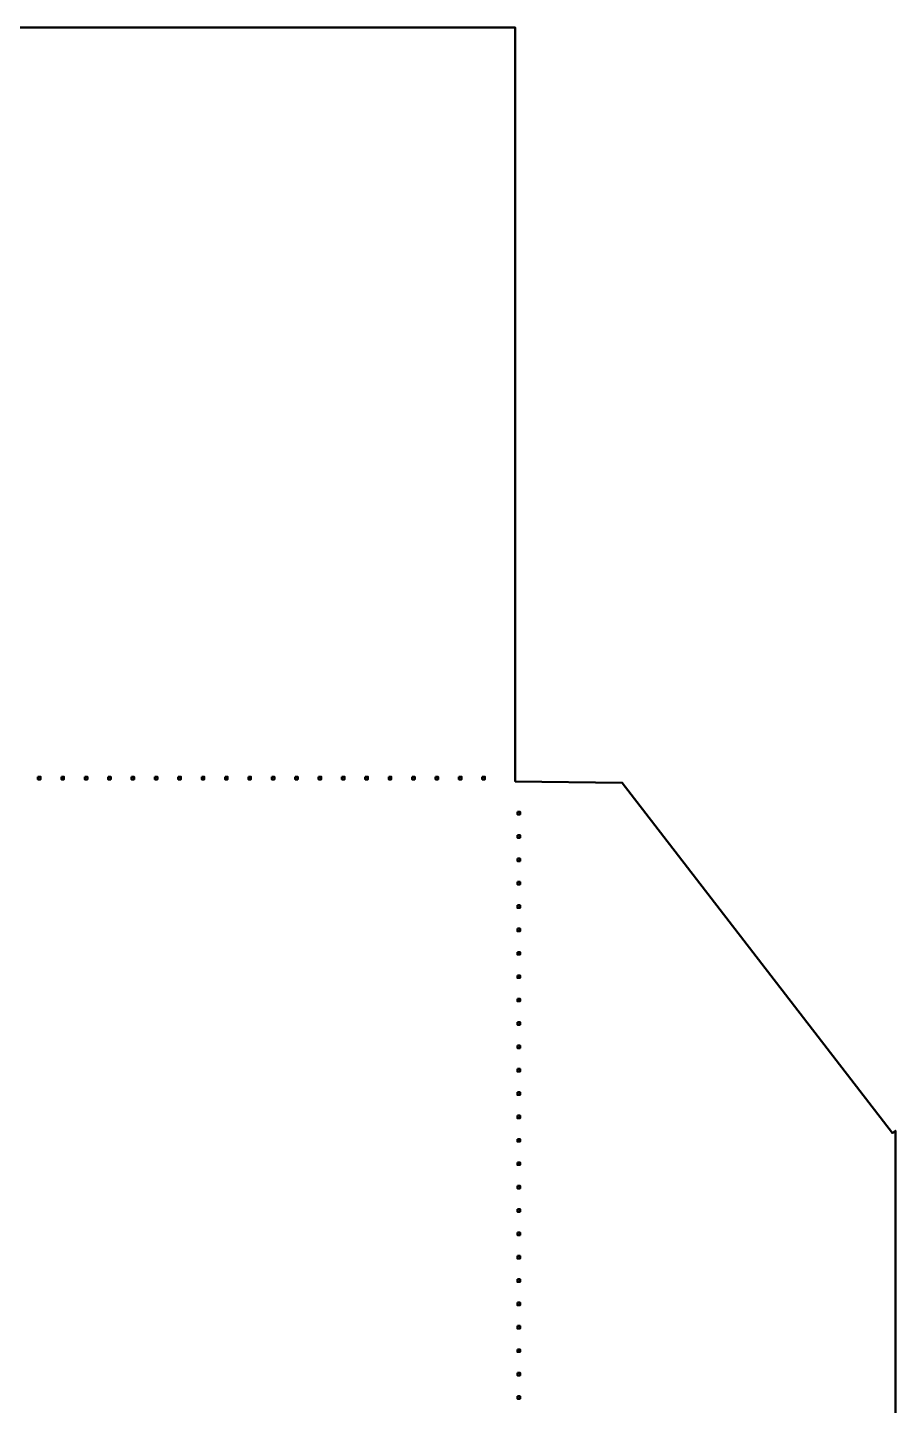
# Model space of a CAD drawing. Header units: centimetres. Extents: x -9.8 to 9.8, y -13.9 to 13.9.
# Drawn here: x 1.05 to 9.8, y 0.03 to 13.93 of the extents above; entities that cross this region are included whole.
import ezdxf

# ---------------------------------------------------------------- set-up
doc = ezdxf.new("R2010")
doc.units = ezdxf.units.CM
doc.header["$MEASUREMENT"] = 0
doc.layers.add('Layer 1', color=7, linetype='Continuous')

msp = doc.modelspace()

# ---------------------------------------------------------------- linework, layer by layer
at = {"layer": 'Layer 1', "color": 36, "lineweight": 50}
for points, knots in [([(-5.94294, 13.92742), (-5.94294, 13.92742), (-5.94294, 6.32478), (-5.94294, 6.32478), (-5.94294, 6.32478), (-5.94294, 6.32478), (-7.04261, 6.31155), (-7.04261, 6.31155), (-7.04261, 6.31155), (-7.04261, 6.31155), (-9.76534, 2.77854), (-9.76534, 2.77854), (-9.76534, 2.77854), (-9.76534, 2.77854), (-9.79593, 2.80169), (-9.79593, 2.80169), (-9.79593, 2.80169), (-9.79593, 2.80169), (-9.79593, -5.56824), (-9.79593, -5.56824), (-9.79593, -5.56824), (-9.79593, -5.56824), (-5.94294, -5.56824), (-5.94294, -5.56824), (-5.94294, -5.56824), (-5.94294, -5.56824), (-5.94294, -13.92742), (-5.94294, -13.92742), (-5.94294, -13.92742), (-5.94294, -13.92742), (5.96331, -13.92742), (5.96331, -13.92742), (5.96331, -13.92742), (5.96331, -13.92742), (5.96331, -5.56824), (5.96331, -5.56824), (5.96331, -5.56824), (5.96331, -5.56824), (9.79563, -5.56824), (9.79563, -5.56824), (9.79563, -5.56824), (9.79563, -5.56824), (9.79563, 2.80169), (9.79563, 2.80169), (9.79563, 2.80169), (9.79563, 2.80169), (9.76504, 2.77854), (9.76504, 2.77854), (9.76504, 2.77854), (9.76504, 2.77854), (7.04231, 6.31155), (7.04231, 6.31155), (7.04231, 6.31155), (7.04231, 6.31155), (5.96331, 6.32478), (5.96331, 6.32478), (5.96331, 6.32478), (5.96331, 6.32478), (5.96331, 13.92742), (5.96331, 13.92742), (5.96331, 13.92742), (5.96331, 13.92742), (-5.94294, 13.92742), (-5.94294, 13.92742)], [0, 0, 0, 0, 0.05882353, 0.05882353, 0.05882353, 0.05882353, 0.11764706, 0.11764706, 0.11764706, 0.11764706, 0.17647059, 0.17647059, 0.17647059, 0.17647059, 0.23529412, 0.23529412, 0.23529412, 0.23529412, 0.29411765, 0.29411765, 0.29411765, 0.29411765, 0.35294118, 0.35294118, 0.35294118, 0.35294118, 0.41176471, 0.41176471, 0.41176471, 0.41176471, 0.47058824, 0.47058824, 0.47058824, 0.47058824, 0.52941176, 0.52941176, 0.52941176, 0.52941176, 0.58823529, 0.58823529, 0.58823529, 0.58823529, 0.64705882, 0.64705882, 0.64705882, 0.64705882, 0.70588235, 0.70588235, 0.70588235, 0.70588235, 0.76470588, 0.76470588, 0.76470588, 0.76470588, 0.82352941, 0.82352941, 0.82352941, 0.82352941, 0.88235294, 0.88235294, 0.88235294, 0.88235294, 1, 1, 1, 1]), ([(1.15203, 6.37191), (1.15203, 6.37191), (1.17766, 6.37191), (1.17766, 6.37191), (1.17766, 6.37191), (1.17766, 6.37191), (1.17766, 6.34545), (1.17766, 6.34545), (1.17766, 6.34545), (1.17766, 6.34545), (1.15203, 6.34545), (1.15203, 6.34545), (1.15203, 6.34545), (1.15203, 6.34545), (1.15203, 6.37191), (1.15203, 6.37191)], [0, 0, 0, 0, 0.2, 0.2, 0.2, 0.2, 0.4, 0.4, 0.4, 0.4, 0.6, 0.6, 0.6, 0.6, 1, 1, 1, 1]), ([(1.38768, 6.37191), (1.38768, 6.37191), (1.41331, 6.37191), (1.41331, 6.37191), (1.41331, 6.37191), (1.41331, 6.37191), (1.41331, 6.34545), (1.41331, 6.34545), (1.41331, 6.34545), (1.41331, 6.34545), (1.38768, 6.34545), (1.38768, 6.34545), (1.38768, 6.34545), (1.38768, 6.34545), (1.38768, 6.37191), (1.38768, 6.37191)], [0, 0, 0, 0, 0.2, 0.2, 0.2, 0.2, 0.4, 0.4, 0.4, 0.4, 0.6, 0.6, 0.6, 0.6, 1, 1, 1, 1]), ([(1.62332, 6.37191), (1.62332, 6.37191), (1.64978, 6.37191), (1.64978, 6.37191), (1.64978, 6.37191), (1.64978, 6.37191), (1.64978, 6.34545), (1.64978, 6.34545), (1.64978, 6.34545), (1.64978, 6.34545), (1.62332, 6.34545), (1.62332, 6.34545), (1.62332, 6.34545), (1.62332, 6.34545), (1.62332, 6.37191), (1.62332, 6.37191)], [0, 0, 0, 0, 0.2, 0.2, 0.2, 0.2, 0.4, 0.4, 0.4, 0.4, 0.6, 0.6, 0.6, 0.6, 1, 1, 1, 1]), ([(1.85897, 6.37191), (1.85897, 6.37191), (1.88543, 6.37191), (1.88543, 6.37191), (1.88543, 6.37191), (1.88543, 6.37191), (1.88543, 6.34545), (1.88543, 6.34545), (1.88543, 6.34545), (1.88543, 6.34545), (1.85897, 6.34545), (1.85897, 6.34545), (1.85897, 6.34545), (1.85897, 6.34545), (1.85897, 6.37191), (1.85897, 6.37191)], [0, 0, 0, 0, 0.2, 0.2, 0.2, 0.2, 0.4, 0.4, 0.4, 0.4, 0.6, 0.6, 0.6, 0.6, 1, 1, 1, 1]), ([(2.09461, 6.37191), (2.09461, 6.37191), (2.12107, 6.37191), (2.12107, 6.37191), (2.12107, 6.37191), (2.12107, 6.37191), (2.12107, 6.34545), (2.12107, 6.34545), (2.12107, 6.34545), (2.12107, 6.34545), (2.09461, 6.34545), (2.09461, 6.34545), (2.09461, 6.34545), (2.09461, 6.34545), (2.09461, 6.37191), (2.09461, 6.37191)], [0, 0, 0, 0, 0.2, 0.2, 0.2, 0.2, 0.4, 0.4, 0.4, 0.4, 0.6, 0.6, 0.6, 0.6, 1, 1, 1, 1]), ([(2.33025, 6.37191), (2.33025, 6.37191), (2.35671, 6.37191), (2.35671, 6.37191), (2.35671, 6.37191), (2.35671, 6.37191), (2.35671, 6.34545), (2.35671, 6.34545), (2.35671, 6.34545), (2.35671, 6.34545), (2.33025, 6.34545), (2.33025, 6.34545), (2.33025, 6.34545), (2.33025, 6.34545), (2.33025, 6.37191), (2.33025, 6.37191)], [0, 0, 0, 0, 0.2, 0.2, 0.2, 0.2, 0.4, 0.4, 0.4, 0.4, 0.6, 0.6, 0.6, 0.6, 1, 1, 1, 1]), ([(2.5659, 6.37191), (2.5659, 6.37191), (2.59236, 6.37191), (2.59236, 6.37191), (2.59236, 6.37191), (2.59236, 6.37191), (2.59236, 6.34545), (2.59236, 6.34545), (2.59236, 6.34545), (2.59236, 6.34545), (2.5659, 6.34545), (2.5659, 6.34545), (2.5659, 6.34545), (2.5659, 6.34545), (2.5659, 6.37191), (2.5659, 6.37191)], [0, 0, 0, 0, 0.2, 0.2, 0.2, 0.2, 0.4, 0.4, 0.4, 0.4, 0.6, 0.6, 0.6, 0.6, 1, 1, 1, 1]), ([(2.80237, 6.37191), (2.80237, 6.37191), (2.828, 6.37191), (2.828, 6.37191), (2.828, 6.37191), (2.828, 6.37191), (2.828, 6.34545), (2.828, 6.34545), (2.828, 6.34545), (2.828, 6.34545), (2.80237, 6.34545), (2.80237, 6.34545), (2.80237, 6.34545), (2.80237, 6.34545), (2.80237, 6.37191), (2.80237, 6.37191)], [0, 0, 0, 0, 0.2, 0.2, 0.2, 0.2, 0.4, 0.4, 0.4, 0.4, 0.6, 0.6, 0.6, 0.6, 1, 1, 1, 1]), ([(3.03802, 6.37191), (3.03802, 6.37191), (3.06365, 6.37191), (3.06365, 6.37191), (3.06365, 6.37191), (3.06365, 6.37191), (3.06365, 6.34545), (3.06365, 6.34545), (3.06365, 6.34545), (3.06365, 6.34545), (3.03802, 6.34545), (3.03802, 6.34545), (3.03802, 6.34545), (3.03802, 6.34545), (3.03802, 6.37191), (3.03802, 6.37191)], [0, 0, 0, 0, 0.2, 0.2, 0.2, 0.2, 0.4, 0.4, 0.4, 0.4, 0.6, 0.6, 0.6, 0.6, 1, 1, 1, 1]), ([(3.27366, 6.37191), (3.27366, 6.37191), (3.29929, 6.37191), (3.29929, 6.37191), (3.29929, 6.37191), (3.29929, 6.37191), (3.29929, 6.34545), (3.29929, 6.34545), (3.29929, 6.34545), (3.29929, 6.34545), (3.27366, 6.34545), (3.27366, 6.34545), (3.27366, 6.34545), (3.27366, 6.34545), (3.27366, 6.37191), (3.27366, 6.37191)], [0, 0, 0, 0, 0.2, 0.2, 0.2, 0.2, 0.4, 0.4, 0.4, 0.4, 0.6, 0.6, 0.6, 0.6, 1, 1, 1, 1]), ([(3.5093, 6.37191), (3.5093, 6.37191), (3.53576, 6.37191), (3.53576, 6.37191), (3.53576, 6.37191), (3.53576, 6.37191), (3.53576, 6.34545), (3.53576, 6.34545), (3.53576, 6.34545), (3.53576, 6.34545), (3.5093, 6.34545), (3.5093, 6.34545), (3.5093, 6.34545), (3.5093, 6.34545), (3.5093, 6.37191), (3.5093, 6.37191)], [0, 0, 0, 0, 0.2, 0.2, 0.2, 0.2, 0.4, 0.4, 0.4, 0.4, 0.6, 0.6, 0.6, 0.6, 1, 1, 1, 1]), ([(3.74495, 6.37191), (3.74495, 6.37191), (3.77141, 6.37191), (3.77141, 6.37191), (3.77141, 6.37191), (3.77141, 6.37191), (3.77141, 6.34545), (3.77141, 6.34545), (3.77141, 6.34545), (3.77141, 6.34545), (3.74495, 6.34545), (3.74495, 6.34545), (3.74495, 6.34545), (3.74495, 6.34545), (3.74495, 6.37191), (3.74495, 6.37191)], [0, 0, 0, 0, 0.2, 0.2, 0.2, 0.2, 0.4, 0.4, 0.4, 0.4, 0.6, 0.6, 0.6, 0.6, 1, 1, 1, 1]), ([(3.98059, 6.37191), (3.98059, 6.37191), (4.00705, 6.37191), (4.00705, 6.37191), (4.00705, 6.37191), (4.00705, 6.37191), (4.00705, 6.34545), (4.00705, 6.34545), (4.00705, 6.34545), (4.00705, 6.34545), (3.98059, 6.34545), (3.98059, 6.34545), (3.98059, 6.34545), (3.98059, 6.34545), (3.98059, 6.37191), (3.98059, 6.37191)], [0, 0, 0, 0, 0.2, 0.2, 0.2, 0.2, 0.4, 0.4, 0.4, 0.4, 0.6, 0.6, 0.6, 0.6, 1, 1, 1, 1]), ([(4.21624, 6.37191), (4.21624, 6.37191), (4.2427, 6.37191), (4.2427, 6.37191), (4.2427, 6.37191), (4.2427, 6.37191), (4.2427, 6.34545), (4.2427, 6.34545), (4.2427, 6.34545), (4.2427, 6.34545), (4.21624, 6.34545), (4.21624, 6.34545), (4.21624, 6.34545), (4.21624, 6.34545), (4.21624, 6.37191), (4.21624, 6.37191)], [0, 0, 0, 0, 0.2, 0.2, 0.2, 0.2, 0.4, 0.4, 0.4, 0.4, 0.6, 0.6, 0.6, 0.6, 1, 1, 1, 1]), ([(4.45188, 6.37191), (4.45188, 6.37191), (4.47834, 6.37191), (4.47834, 6.37191), (4.47834, 6.37191), (4.47834, 6.37191), (4.47834, 6.34545), (4.47834, 6.34545), (4.47834, 6.34545), (4.47834, 6.34545), (4.45188, 6.34545), (4.45188, 6.34545), (4.45188, 6.34545), (4.45188, 6.34545), (4.45188, 6.37191), (4.45188, 6.37191)], [0, 0, 0, 0, 0.2, 0.2, 0.2, 0.2, 0.4, 0.4, 0.4, 0.4, 0.6, 0.6, 0.6, 0.6, 1, 1, 1, 1]), ([(4.68753, 6.37191), (4.68753, 6.37191), (4.71399, 6.37191), (4.71399, 6.37191), (4.71399, 6.37191), (4.71399, 6.37191), (4.71399, 6.34545), (4.71399, 6.34545), (4.71399, 6.34545), (4.71399, 6.34545), (4.68753, 6.34545), (4.68753, 6.34545), (4.68753, 6.34545), (4.68753, 6.34545), (4.68753, 6.37191), (4.68753, 6.37191)], [0, 0, 0, 0, 0.2, 0.2, 0.2, 0.2, 0.4, 0.4, 0.4, 0.4, 0.6, 0.6, 0.6, 0.6, 1, 1, 1, 1]), ([(4.924, 6.37191), (4.924, 6.37191), (4.94963, 6.37191), (4.94963, 6.37191), (4.94963, 6.37191), (4.94963, 6.37191), (4.94963, 6.34545), (4.94963, 6.34545), (4.94963, 6.34545), (4.94963, 6.34545), (4.924, 6.34545), (4.924, 6.34545), (4.924, 6.34545), (4.924, 6.34545), (4.924, 6.37191), (4.924, 6.37191)], [0, 0, 0, 0, 0.2, 0.2, 0.2, 0.2, 0.4, 0.4, 0.4, 0.4, 0.6, 0.6, 0.6, 0.6, 1, 1, 1, 1]), ([(5.15964, 6.37191), (5.15964, 6.37191), (5.18527, 6.37191), (5.18527, 6.37191), (5.18527, 6.37191), (5.18527, 6.37191), (5.18527, 6.34545), (5.18527, 6.34545), (5.18527, 6.34545), (5.18527, 6.34545), (5.15964, 6.34545), (5.15964, 6.34545), (5.15964, 6.34545), (5.15964, 6.34545), (5.15964, 6.37191), (5.15964, 6.37191)], [0, 0, 0, 0, 0.2, 0.2, 0.2, 0.2, 0.4, 0.4, 0.4, 0.4, 0.6, 0.6, 0.6, 0.6, 1, 1, 1, 1]), ([(5.39529, 6.37191), (5.39529, 6.37191), (5.42175, 6.37191), (5.42175, 6.37191), (5.42175, 6.37191), (5.42175, 6.37191), (5.42175, 6.34545), (5.42175, 6.34545), (5.42175, 6.34545), (5.42175, 6.34545), (5.39529, 6.34545), (5.39529, 6.34545), (5.39529, 6.34545), (5.39529, 6.34545), (5.39529, 6.37191), (5.39529, 6.37191)], [0, 0, 0, 0, 0.2, 0.2, 0.2, 0.2, 0.4, 0.4, 0.4, 0.4, 0.6, 0.6, 0.6, 0.6, 1, 1, 1, 1]), ([(5.63093, 6.37191), (5.63093, 6.37191), (5.65739, 6.37191), (5.65739, 6.37191), (5.65739, 6.37191), (5.65739, 6.37191), (5.65739, 6.34545), (5.65739, 6.34545), (5.65739, 6.34545), (5.65739, 6.34545), (5.63093, 6.34545), (5.63093, 6.34545), (5.63093, 6.34545), (5.63093, 6.34545), (5.63093, 6.37191), (5.63093, 6.37191)], [0, 0, 0, 0, 0.2, 0.2, 0.2, 0.2, 0.4, 0.4, 0.4, 0.4, 0.6, 0.6, 0.6, 0.6, 1, 1, 1, 1]), ([(5.98481, 6.01886), (5.98481, 6.01886), (6.01127, 6.01886), (6.01127, 6.01886), (6.01127, 6.01886), (6.01127, 6.01886), (6.01127, 5.9924), (6.01127, 5.9924), (6.01127, 5.9924), (6.01127, 5.9924), (5.98481, 5.9924), (5.98481, 5.9924), (5.98481, 5.9924), (5.98481, 5.9924), (5.98481, 6.01886), (5.98481, 6.01886)], [0, 0, 0, 0, 0.2, 0.2, 0.2, 0.2, 0.4, 0.4, 0.4, 0.4, 0.6, 0.6, 0.6, 0.6, 1, 1, 1, 1]), ([(5.98481, 5.78321), (5.98481, 5.78321), (6.01127, 5.78321), (6.01127, 5.78321), (6.01127, 5.78321), (6.01127, 5.78321), (6.01127, 5.75675), (6.01127, 5.75675), (6.01127, 5.75675), (6.01127, 5.75675), (5.98481, 5.75675), (5.98481, 5.75675), (5.98481, 5.75675), (5.98481, 5.75675), (5.98481, 5.78321), (5.98481, 5.78321)], [0, 0, 0, 0, 0.2, 0.2, 0.2, 0.2, 0.4, 0.4, 0.4, 0.4, 0.6, 0.6, 0.6, 0.6, 1, 1, 1, 1]), ([(5.98481, 5.54757), (5.98481, 5.54757), (6.01127, 5.54757), (6.01127, 5.54757), (6.01127, 5.54757), (6.01127, 5.54757), (6.01127, 5.52111), (6.01127, 5.52111), (6.01127, 5.52111), (6.01127, 5.52111), (5.98481, 5.52111), (5.98481, 5.52111), (5.98481, 5.52111), (5.98481, 5.52111), (5.98481, 5.54757), (5.98481, 5.54757)], [0, 0, 0, 0, 0.2, 0.2, 0.2, 0.2, 0.4, 0.4, 0.4, 0.4, 0.6, 0.6, 0.6, 0.6, 1, 1, 1, 1]), ([(5.98481, 5.31192), (5.98481, 5.31192), (6.01127, 5.31192), (6.01127, 5.31192), (6.01127, 5.31192), (6.01127, 5.31192), (6.01127, 5.28546), (6.01127, 5.28546), (6.01127, 5.28546), (6.01127, 5.28546), (5.98481, 5.28546), (5.98481, 5.28546), (5.98481, 5.28546), (5.98481, 5.28546), (5.98481, 5.31192), (5.98481, 5.31192)], [0, 0, 0, 0, 0.2, 0.2, 0.2, 0.2, 0.4, 0.4, 0.4, 0.4, 0.6, 0.6, 0.6, 0.6, 1, 1, 1, 1]), ([(5.98481, 5.07628), (5.98481, 5.07628), (6.01127, 5.07628), (6.01127, 5.07628), (6.01127, 5.07628), (6.01127, 5.07628), (6.01127, 5.04982), (6.01127, 5.04982), (6.01127, 5.04982), (6.01127, 5.04982), (5.98481, 5.04982), (5.98481, 5.04982), (5.98481, 5.04982), (5.98481, 5.04982), (5.98481, 5.07628), (5.98481, 5.07628)], [0, 0, 0, 0, 0.2, 0.2, 0.2, 0.2, 0.4, 0.4, 0.4, 0.4, 0.6, 0.6, 0.6, 0.6, 1, 1, 1, 1]), ([(5.98481, 4.84063), (5.98481, 4.84063), (6.01127, 4.84063), (6.01127, 4.84063), (6.01127, 4.84063), (6.01127, 4.84063), (6.01127, 4.81417), (6.01127, 4.81417), (6.01127, 4.81417), (6.01127, 4.81417), (5.98481, 4.81417), (5.98481, 4.81417), (5.98481, 4.81417), (5.98481, 4.81417), (5.98481, 4.84063), (5.98481, 4.84063)], [0, 0, 0, 0, 0.2, 0.2, 0.2, 0.2, 0.4, 0.4, 0.4, 0.4, 0.6, 0.6, 0.6, 0.6, 1, 1, 1, 1]), ([(5.98481, 4.60416), (5.98481, 4.60416), (6.01127, 4.60416), (6.01127, 4.60416), (6.01127, 4.60416), (6.01127, 4.60416), (6.01127, 4.57853), (6.01127, 4.57853), (6.01127, 4.57853), (6.01127, 4.57853), (5.98481, 4.57853), (5.98481, 4.57853), (5.98481, 4.57853), (5.98481, 4.57853), (5.98481, 4.60416), (5.98481, 4.60416)], [0, 0, 0, 0, 0.2, 0.2, 0.2, 0.2, 0.4, 0.4, 0.4, 0.4, 0.6, 0.6, 0.6, 0.6, 1, 1, 1, 1]), ([(5.98481, 4.36852), (5.98481, 4.36852), (6.01127, 4.36852), (6.01127, 4.36852), (6.01127, 4.36852), (6.01127, 4.36852), (6.01127, 4.34289), (6.01127, 4.34289), (6.01127, 4.34289), (6.01127, 4.34289), (5.98481, 4.34289), (5.98481, 4.34289), (5.98481, 4.34289), (5.98481, 4.34289), (5.98481, 4.36852), (5.98481, 4.36852)], [0, 0, 0, 0, 0.2, 0.2, 0.2, 0.2, 0.4, 0.4, 0.4, 0.4, 0.6, 0.6, 0.6, 0.6, 1, 1, 1, 1]), ([(5.98481, 4.13287), (5.98481, 4.13287), (6.01127, 4.13287), (6.01127, 4.13287), (6.01127, 4.13287), (6.01127, 4.13287), (6.01127, 4.10724), (6.01127, 4.10724), (6.01127, 4.10724), (6.01127, 4.10724), (5.98481, 4.10724), (5.98481, 4.10724), (5.98481, 4.10724), (5.98481, 4.10724), (5.98481, 4.13287), (5.98481, 4.13287)], [0, 0, 0, 0, 0.2, 0.2, 0.2, 0.2, 0.4, 0.4, 0.4, 0.4, 0.6, 0.6, 0.6, 0.6, 1, 1, 1, 1]), ([(5.98481, 3.89723), (5.98481, 3.89723), (6.01127, 3.89723), (6.01127, 3.89723), (6.01127, 3.89723), (6.01127, 3.89723), (6.01127, 3.87077), (6.01127, 3.87077), (6.01127, 3.87077), (6.01127, 3.87077), (5.98481, 3.87077), (5.98481, 3.87077), (5.98481, 3.87077), (5.98481, 3.87077), (5.98481, 3.89723), (5.98481, 3.89723)], [0, 0, 0, 0, 0.2, 0.2, 0.2, 0.2, 0.4, 0.4, 0.4, 0.4, 0.6, 0.6, 0.6, 0.6, 1, 1, 1, 1]), ([(5.98481, 3.66159), (5.98481, 3.66159), (6.01127, 3.66159), (6.01127, 3.66159), (6.01127, 3.66159), (6.01127, 3.66159), (6.01127, 3.63513), (6.01127, 3.63513), (6.01127, 3.63513), (6.01127, 3.63513), (5.98481, 3.63513), (5.98481, 3.63513), (5.98481, 3.63513), (5.98481, 3.63513), (5.98481, 3.66159), (5.98481, 3.66159)], [0, 0, 0, 0, 0.2, 0.2, 0.2, 0.2, 0.4, 0.4, 0.4, 0.4, 0.6, 0.6, 0.6, 0.6, 1, 1, 1, 1]), ([(5.98481, 3.42594), (5.98481, 3.42594), (6.01127, 3.42594), (6.01127, 3.42594), (6.01127, 3.42594), (6.01127, 3.42594), (6.01127, 3.39948), (6.01127, 3.39948), (6.01127, 3.39948), (6.01127, 3.39948), (5.98481, 3.39948), (5.98481, 3.39948), (5.98481, 3.39948), (5.98481, 3.39948), (5.98481, 3.42594), (5.98481, 3.42594)], [0, 0, 0, 0, 0.2, 0.2, 0.2, 0.2, 0.4, 0.4, 0.4, 0.4, 0.6, 0.6, 0.6, 0.6, 1, 1, 1, 1]), ([(5.98481, 3.1903), (5.98481, 3.1903), (6.01127, 3.1903), (6.01127, 3.1903), (6.01127, 3.1903), (6.01127, 3.1903), (6.01127, 3.16384), (6.01127, 3.16384), (6.01127, 3.16384), (6.01127, 3.16384), (5.98481, 3.16384), (5.98481, 3.16384), (5.98481, 3.16384), (5.98481, 3.16384), (5.98481, 3.1903), (5.98481, 3.1903)], [0, 0, 0, 0, 0.2, 0.2, 0.2, 0.2, 0.4, 0.4, 0.4, 0.4, 0.6, 0.6, 0.6, 0.6, 1, 1, 1, 1]), ([(5.98481, 2.95465), (5.98481, 2.95465), (6.01127, 2.95465), (6.01127, 2.95465), (6.01127, 2.95465), (6.01127, 2.95465), (6.01127, 2.92819), (6.01127, 2.92819), (6.01127, 2.92819), (6.01127, 2.92819), (5.98481, 2.92819), (5.98481, 2.92819), (5.98481, 2.92819), (5.98481, 2.92819), (5.98481, 2.95465), (5.98481, 2.95465)], [0, 0, 0, 0, 0.2, 0.2, 0.2, 0.2, 0.4, 0.4, 0.4, 0.4, 0.6, 0.6, 0.6, 0.6, 1, 1, 1, 1]), ([(5.98481, 2.71818), (5.98481, 2.71818), (6.01127, 2.71818), (6.01127, 2.71818), (6.01127, 2.71818), (6.01127, 2.71818), (6.01127, 2.69255), (6.01127, 2.69255), (6.01127, 2.69255), (6.01127, 2.69255), (5.98481, 2.69255), (5.98481, 2.69255), (5.98481, 2.69255), (5.98481, 2.69255), (5.98481, 2.71818), (5.98481, 2.71818)], [0, 0, 0, 0, 0.2, 0.2, 0.2, 0.2, 0.4, 0.4, 0.4, 0.4, 0.6, 0.6, 0.6, 0.6, 1, 1, 1, 1]), ([(5.98481, 2.48254), (5.98481, 2.48254), (6.01127, 2.48254), (6.01127, 2.48254), (6.01127, 2.48254), (6.01127, 2.48254), (6.01127, 2.45691), (6.01127, 2.45691), (6.01127, 2.45691), (6.01127, 2.45691), (5.98481, 2.45691), (5.98481, 2.45691), (5.98481, 2.45691), (5.98481, 2.45691), (5.98481, 2.48254), (5.98481, 2.48254)], [0, 0, 0, 0, 0.2, 0.2, 0.2, 0.2, 0.4, 0.4, 0.4, 0.4, 0.6, 0.6, 0.6, 0.6, 1, 1, 1, 1]), ([(5.98481, 2.24689), (5.98481, 2.24689), (6.01127, 2.24689), (6.01127, 2.24689), (6.01127, 2.24689), (6.01127, 2.24689), (6.01127, 2.22126), (6.01127, 2.22126), (6.01127, 2.22126), (6.01127, 2.22126), (5.98481, 2.22126), (5.98481, 2.22126), (5.98481, 2.22126), (5.98481, 2.22126), (5.98481, 2.24689), (5.98481, 2.24689)], [0, 0, 0, 0, 0.2, 0.2, 0.2, 0.2, 0.4, 0.4, 0.4, 0.4, 0.6, 0.6, 0.6, 0.6, 1, 1, 1, 1]), ([(5.98481, 2.01125), (5.98481, 2.01125), (6.01127, 2.01125), (6.01127, 2.01125), (6.01127, 2.01125), (6.01127, 2.01125), (6.01127, 1.98479), (6.01127, 1.98479), (6.01127, 1.98479), (6.01127, 1.98479), (5.98481, 1.98479), (5.98481, 1.98479), (5.98481, 1.98479), (5.98481, 1.98479), (5.98481, 2.01125), (5.98481, 2.01125)], [0, 0, 0, 0, 0.2, 0.2, 0.2, 0.2, 0.4, 0.4, 0.4, 0.4, 0.6, 0.6, 0.6, 0.6, 1, 1, 1, 1]), ([(5.98481, 1.7756), (5.98481, 1.7756), (6.01127, 1.7756), (6.01127, 1.7756), (6.01127, 1.7756), (6.01127, 1.7756), (6.01127, 1.74914), (6.01127, 1.74914), (6.01127, 1.74914), (6.01127, 1.74914), (5.98481, 1.74914), (5.98481, 1.74914), (5.98481, 1.74914), (5.98481, 1.74914), (5.98481, 1.7756), (5.98481, 1.7756)], [0, 0, 0, 0, 0.2, 0.2, 0.2, 0.2, 0.4, 0.4, 0.4, 0.4, 0.6, 0.6, 0.6, 0.6, 1, 1, 1, 1]), ([(5.98481, 1.53996), (5.98481, 1.53996), (6.01127, 1.53996), (6.01127, 1.53996), (6.01127, 1.53996), (6.01127, 1.53996), (6.01127, 1.5135), (6.01127, 1.5135), (6.01127, 1.5135), (6.01127, 1.5135), (5.98481, 1.5135), (5.98481, 1.5135), (5.98481, 1.5135), (5.98481, 1.5135), (5.98481, 1.53996), (5.98481, 1.53996)], [0, 0, 0, 0, 0.2, 0.2, 0.2, 0.2, 0.4, 0.4, 0.4, 0.4, 0.6, 0.6, 0.6, 0.6, 1, 1, 1, 1]), ([(5.98481, 1.30431), (5.98481, 1.30431), (6.01127, 1.30431), (6.01127, 1.30431), (6.01127, 1.30431), (6.01127, 1.30431), (6.01127, 1.27785), (6.01127, 1.27785), (6.01127, 1.27785), (6.01127, 1.27785), (5.98481, 1.27785), (5.98481, 1.27785), (5.98481, 1.27785), (5.98481, 1.27785), (5.98481, 1.30431), (5.98481, 1.30431)], [0, 0, 0, 0, 0.2, 0.2, 0.2, 0.2, 0.4, 0.4, 0.4, 0.4, 0.6, 0.6, 0.6, 0.6, 1, 1, 1, 1]), ([(5.98481, 1.06867), (5.98481, 1.06867), (6.01127, 1.06867), (6.01127, 1.06867), (6.01127, 1.06867), (6.01127, 1.06867), (6.01127, 1.04221), (6.01127, 1.04221), (6.01127, 1.04221), (6.01127, 1.04221), (5.98481, 1.04221), (5.98481, 1.04221), (5.98481, 1.04221), (5.98481, 1.04221), (5.98481, 1.06867), (5.98481, 1.06867)], [0, 0, 0, 0, 0.2, 0.2, 0.2, 0.2, 0.4, 0.4, 0.4, 0.4, 0.6, 0.6, 0.6, 0.6, 1, 1, 1, 1]), ([(5.98481, 0.83302), (5.98481, 0.83302), (6.01127, 0.83302), (6.01127, 0.83302), (6.01127, 0.83302), (6.01127, 0.83302), (6.01127, 0.80656), (6.01127, 0.80656), (6.01127, 0.80656), (6.01127, 0.80656), (5.98481, 0.80656), (5.98481, 0.80656), (5.98481, 0.80656), (5.98481, 0.80656), (5.98481, 0.83302), (5.98481, 0.83302)], [0, 0, 0, 0, 0.2, 0.2, 0.2, 0.2, 0.4, 0.4, 0.4, 0.4, 0.6, 0.6, 0.6, 0.6, 1, 1, 1, 1]), ([(5.98481, 0.59655), (5.98481, 0.59655), (6.01127, 0.59655), (6.01127, 0.59655), (6.01127, 0.59655), (6.01127, 0.59655), (6.01127, 0.57092), (6.01127, 0.57092), (6.01127, 0.57092), (6.01127, 0.57092), (5.98481, 0.57092), (5.98481, 0.57092), (5.98481, 0.57092), (5.98481, 0.57092), (5.98481, 0.59655), (5.98481, 0.59655)], [0, 0, 0, 0, 0.2, 0.2, 0.2, 0.2, 0.4, 0.4, 0.4, 0.4, 0.6, 0.6, 0.6, 0.6, 1, 1, 1, 1]), ([(5.98481, 0.36091), (5.98481, 0.36091), (6.01127, 0.36091), (6.01127, 0.36091), (6.01127, 0.36091), (6.01127, 0.36091), (6.01127, 0.33528), (6.01127, 0.33528), (6.01127, 0.33528), (6.01127, 0.33528), (5.98481, 0.33528), (5.98481, 0.33528), (5.98481, 0.33528), (5.98481, 0.33528), (5.98481, 0.36091), (5.98481, 0.36091)], [0, 0, 0, 0, 0.2, 0.2, 0.2, 0.2, 0.4, 0.4, 0.4, 0.4, 0.6, 0.6, 0.6, 0.6, 1, 1, 1, 1]), ([(5.98481, 0.12526), (5.98481, 0.12526), (6.01127, 0.12526), (6.01127, 0.12526), (6.01127, 0.12526), (6.01127, 0.12526), (6.01127, 0.0988), (6.01127, 0.0988), (6.01127, 0.0988), (6.01127, 0.0988), (5.98481, 0.0988), (5.98481, 0.0988), (5.98481, 0.0988), (5.98481, 0.0988), (5.98481, 0.12526), (5.98481, 0.12526)], [0, 0, 0, 0, 0.2, 0.2, 0.2, 0.2, 0.4, 0.4, 0.4, 0.4, 0.6, 0.6, 0.6, 0.6, 1, 1, 1, 1])]:
    msp.add_open_spline(points, degree=3, knots=knots, dxfattribs=at)

doc.saveas('drawing.dxf')
